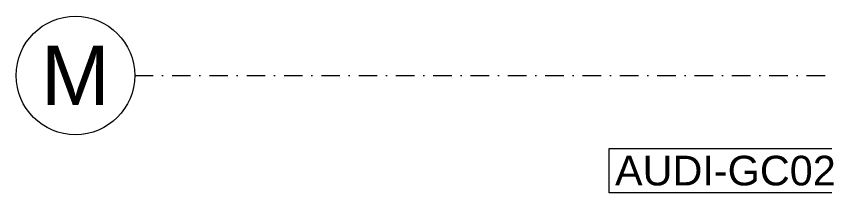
# Model space of a CAD drawing. Extents: x -2598 to 23780, y 0 to 8114.
# Drawn here: x 6787.5 to 7060.4, y 1145.4 to 1205 of the extents above; entities that cross this region are included whole.
import ezdxf
from ezdxf.enums import TextEntityAlignment as Align

# ---------------------------------------------------------------- set-up
doc = ezdxf.new("R2010")
doc.units = 0
doc.header["$LTSCALE"] = 25
doc.header["$MEASUREMENT"] = 0
doc.linetypes.add('DASHDOT2', pattern=[0.5, 0.25, -0.125, 0, -0.125])
doc.layers.get('0').update_dxf_attribs({"color": 9, "lineweight": 9})
doc.layers.add('22', color=8, linetype='Continuous', lineweight=9)
doc.layers.add('24', color=9, linetype='DASHDOT2', lineweight=9)
doc.styles.add('Arial', font='arial.ttf', dxfattribs={"height": 2.5})

# ---------------------------------------------------------------- blocks, each defined once
blk = doc.blocks.new('0_wallno')
blk.add_lwpolyline([(-7.84, 1.5), (7.942, 1.5), (7.942, -1.5), (-7.84, -1.5)], close=True)
blk.add_lwpolyline([(7.942, 0), (16.132, 0)])
at = {"style": 'Arial'}
blk.add_attdef('GENISLIK', text='', height=2, dxfattribs=at).set_placement((8.442, 0), align=Align.BOTTOM_LEFT)
blk.add_attdef('DUVARNO', text='', height=2, dxfattribs=at).set_placement((0, 0), align=Align.MIDDLE_CENTER)
blk.add_attdef('YUKSEKLIK', text='', height=2, dxfattribs=at).set_placement((8.442, -0.5), align=Align.TOP_LEFT)
blk = doc.blocks.new('0_aks')
at = {"linetype": 'Continuous'}
blk.add_circle((0, 0), 2, dxfattribs=at)
at = {"style": 'Arial'}
blk.add_attdef('AKS', text='', height=2, dxfattribs=at).set_placement((0, 0), align=Align.MIDDLE_CENTER)

msp = doc.modelspace()

# ---------------------------------------------------------------- linework, layer by layer
at = {"layer": '24'}
msp.add_lwpolyline([(6827.5, 1185), (11027.5, 1185)], dxfattribs=at)

# ---------------------------------------------------------------- block references
at = {"layer": '22'}
ref = msp.add_blockref('0_wallno', (7026.88, 1152.91), dxfattribs=dict(at, xscale=5, yscale=5, zscale=5))
ref.add_attrib('DUVARNO', 'AUDI-GC02', dxfattribs={"layer": '0', "height": 10, "style": 'Arial'}).set_placement((7026.88, 1152.91), align=Align.MIDDLE_CENTER)
at = {"layer": '24', "xscale": 10, "yscale": 10, "zscale": 10}
msp.add_blockref('0_aks', (6807.5, 1185), dxfattribs=at).add_auto_attribs({'AKS': 'M'})

doc.saveas('drawing.dxf')
